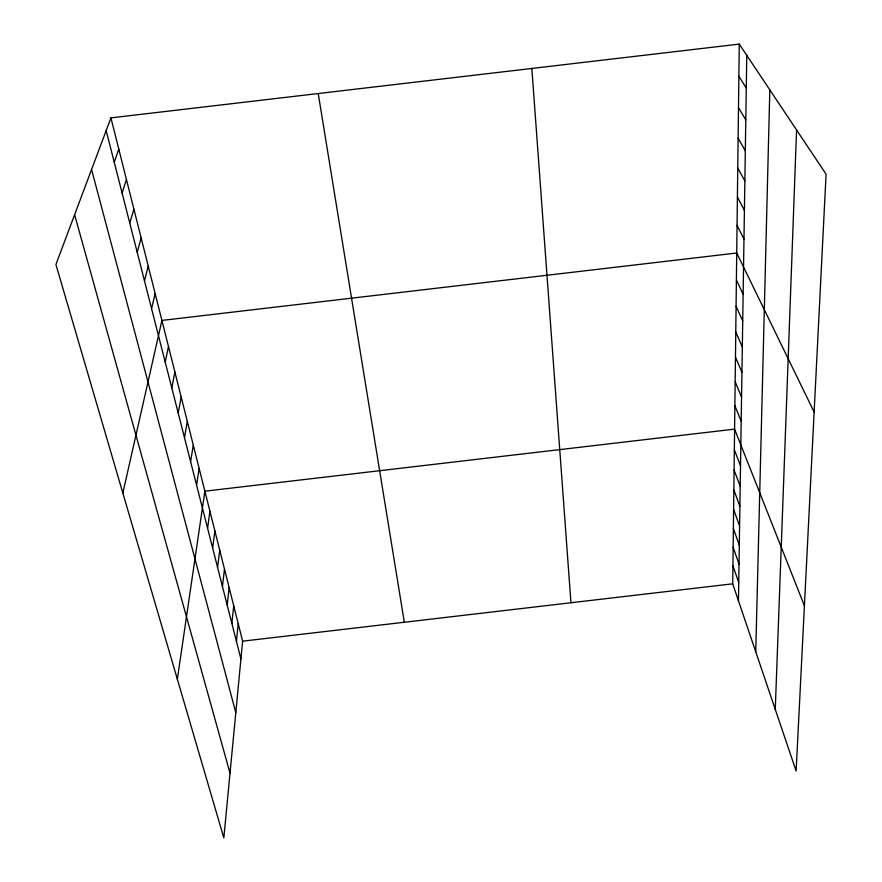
<?xml version="1.0" encoding="UTF-8"?>
<svg xmlns="http://www.w3.org/2000/svg" width="882" height="882" viewBox="0 0 882 882"><rect width="100%" height="100%" fill="white"/><g stroke="black" fill="none" stroke-linecap="round" stroke-linejoin="round"><path stroke-width="1.32" d="M739.259 44.1L826.081 174.162L796.126 770.989L732.71 583.818L739.259 44.1L110.934 117.879L55.919 264.512L223.83 837.9L242.627 641.181L110.934 117.879M738.454 600.752L746.778 55.357M755.742 651.798L769.821 89.887M775.267 709.426L796.578 129.974M236.431 641.379L238.217 623.673M231.856 623.42L233.73 605.824M227.192 605.129L229.155 587.633M222.429 586.464L224.491 569.088M217.578 567.435L219.728 550.192M212.628 548.009L214.877 530.909M207.579 528.197L209.927 511.24M177.348 679.162L204.878 491.186L734.585 429.126L804.417 605.78M196.576 485.067L199.156 468.441M190.589 461.617L193.301 445.19M184.47 437.604L187.315 421.398M178.197 413.03L181.185 397.043M171.781 387.848L174.912 372.105M165.21 362.061L168.484 346.582M122.852 493.071L161.913 320.42L736.724 253.013L814.141 412.081M151.561 308.546L155.166 293.629M144.472 280.763L148.253 266.166M137.206 252.274L141.164 238.008M129.753 223.036L133.899 209.122M122.102 193.037L126.446 179.498M114.241 162.222L118.794 149.091M242.627 641.181L732.71 583.818M738.862 76.293L746.271 88.024M738.488 107.659L745.786 119.831M738.113 138.209L745.323 150.8M737.76 167.999L744.86 180.975M737.407 197.039L744.408 210.39M737.054 225.373L743.967 239.066M736.393 279.98L743.129 294.301M736.073 306.319L742.721 320.927M735.764 332.029L742.324 346.902M735.467 357.144L741.938 372.27M735.169 381.685L741.564 397.054M734.871 405.676L741.189 421.254M734.342 449.809L740.516 465.784M734.089 470.095L740.196 486.225M733.857 489.984L739.899 506.268M733.615 509.476L739.59 525.915M733.383 528.594L739.303 545.175M733.151 547.358L739.017 564.061M732.931 565.759L738.73 582.583M74.606 214.701L230.015 773.194M91.574 169.509L235.803 712.623M106.171 130.58L240.929 658.986M318.226 93.536L404.32 622.251M531.846 68.454L570.952 602.748"/></g></svg>
